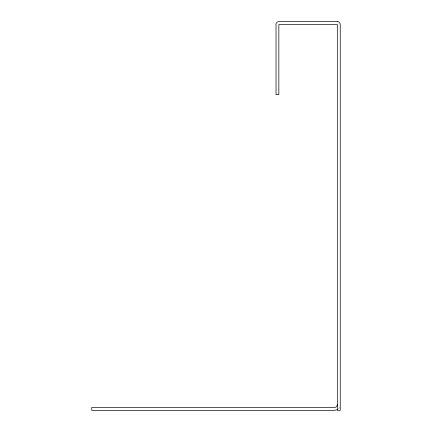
<?xml version="1.0" encoding="UTF-8"?>
<svg xmlns="http://www.w3.org/2000/svg" width="432" height="432" viewBox="0 0 432 432"><rect width="100%" height="100%" fill="white"/><g stroke="black" fill="none" stroke-linecap="round" stroke-linejoin="round"><path stroke-width="0.32" stroke-dasharray="2.16 1.62" d="M339.455 407.479A5.848 5.848 0 0 1 338.526 408.688"/><path stroke-width="0.65" d="M337.316 409.617L334.395 410.4L91.757 410.4L91.757 407.479L334.395 407.479A2.921 2.921 0 0 0 337.316 404.552M337.316 21.6L278.851 21.6A2.921 2.921 0 0 0 276.026 25.277L276.026 94.684L278.851 94.684L278.851 24.521L337.316 24.521L337.316 410.4L340.243 410.4L340.243 24.521A2.921 2.921 0 0 0 337.316 21.6"/></g></svg>
